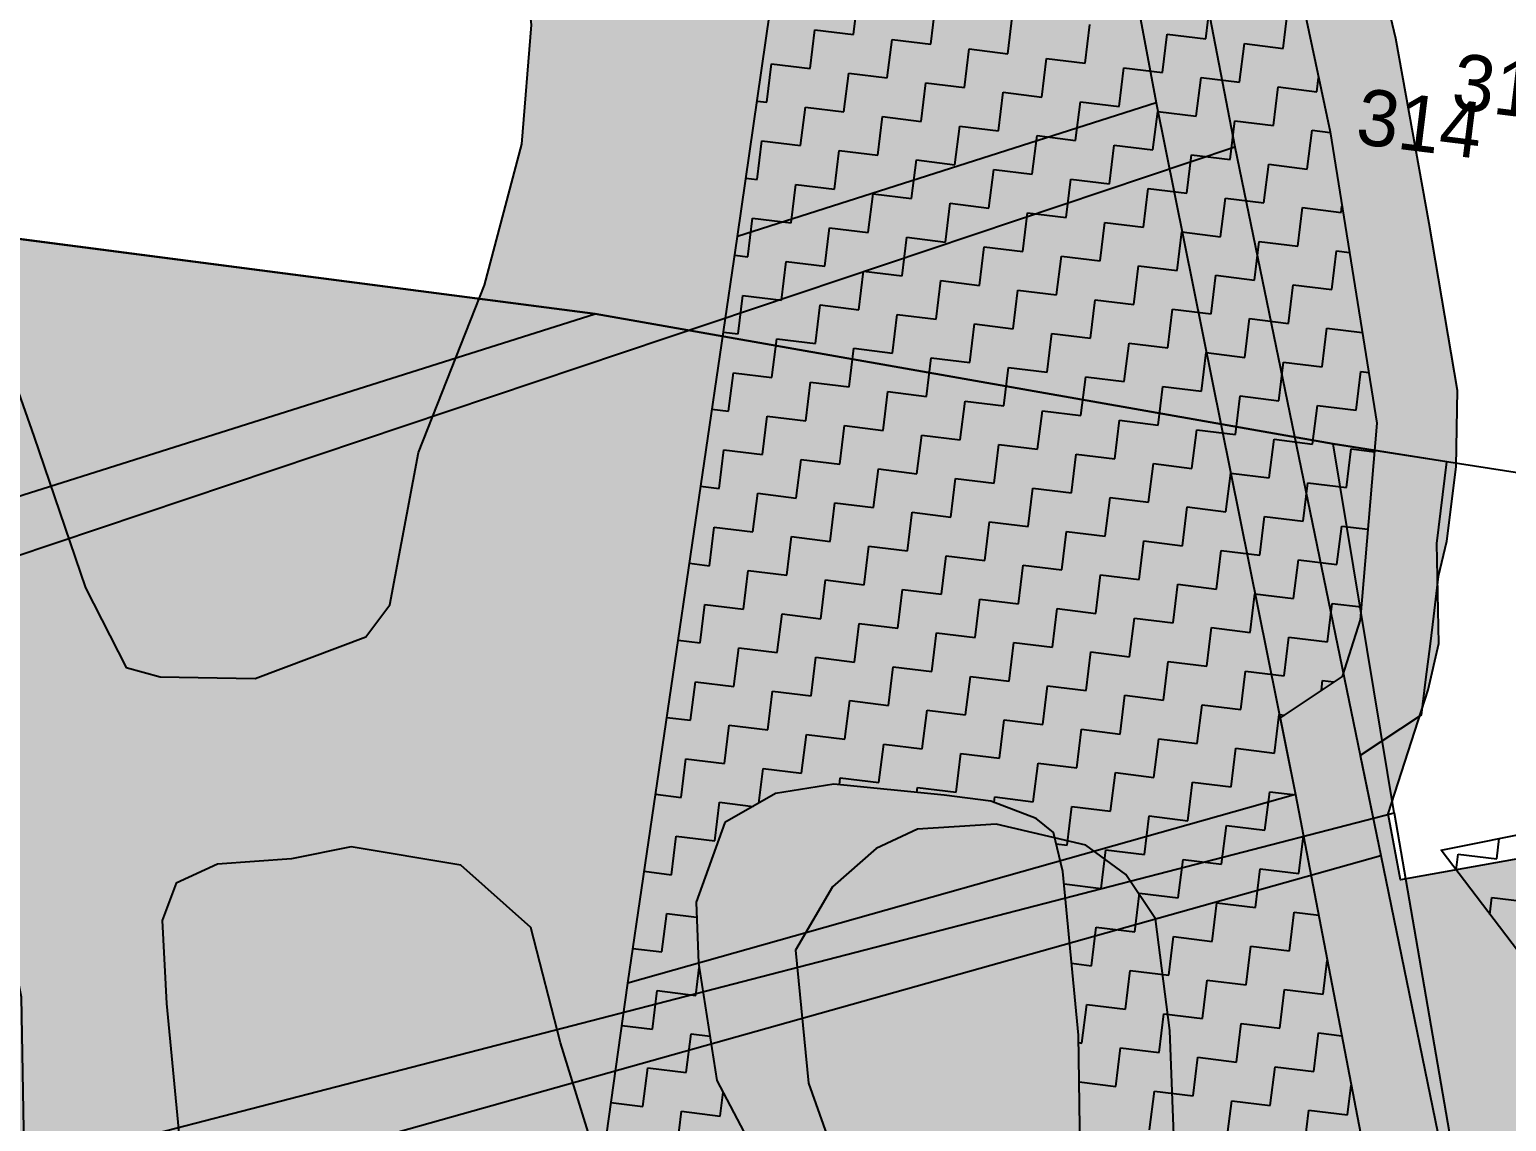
# Model space of a CAD drawing. Header units: metres. Extents: x 284220 to 286737, y 2014914 to 2019184.
# Drawn here: x 285444.1 to 285572.5, y 2017098.4 to 2017193.3 of the extents above; entities that cross this region are included whole.
import ezdxf
from ezdxf.enums import TextEntityAlignment as Align

# ---------------------------------------------------------------- set-up
doc = ezdxf.new("R2010")
doc.units = ezdxf.units.M
doc.header["$MEASUREMENT"] = 0
for name, color, linetype in [('OFF', 1, 'Continuous'), ('POLY_HATCH', 12, 'Continuous'), ('POLY_PARCEL', 6, 'Continuous'), ('TEXT_PARCEL', 7, 'Continuous')]:
    doc.layers.add(name, color=color, linetype=linetype)
doc.styles.add('TEXT_MAP', font='', dxfattribs={"height": 2.5})
doc.styles.get('TEXT_MAP').set_extended_font_data('Kruti Dev 050')

# ---------------------------------------------------------------- blocks, each defined once
blk = doc.blocks.new('4423')
at = {"layer": 'POLY_HATCH'}
h = blk.add_hatch(dxfattribs=at)
h.set_pattern_fill('ZIGZAG', color=256, scale=26.633459, angle=-3.3864, style=0)
h.set_pattern_definition([(356.61364, (284345.1716, 2016820.4153), (3.52002, 3.126719), [3.329182, -3.329182]), (86.61364, (284348.495, 2016820.2186), (-3.126719, 3.52002), [3.329182, -3.329182])])
h.paths.add_polyline_path([(285583.46, 2017107.7), (285580.12, 2017121.83), (285576.26, 2017137.42), (285569.68, 2017158.98), (285568.68, 2017161.38), (285501.85, 2017137.08), (285502.43, 2017133.86), (285502.25, 2017123.63), (285499.81, 2017111.39), (285495.1, 2017096.73), (285493.47, 2017083.59), (285491.59, 2017080.72), (285482.38, 2017076.56), (285474.24, 2017076.19), (285471.29, 2017076.79), (285467.38, 2017083.37), (285462.15, 2017096.05), (285457.28, 2017107.44), (285449.14, 2017121.58), (285437.86, 2017140.18), (285433.15, 2017154.55), (285430.03, 2017166.68), (285429.06, 2017180.24), (285429.36, 2017185.34), (285429.91, 2017194.7), (285430.21, 2017199.8), (285429.54, 2017210.09), (285429.12, 2017217.37), (285428.97, 2017222.08), (285427.62, 2017228.13), (285426.27, 2017234.19), (285425.79, 2017240.62), (285426.87, 2017244.4), (285428, 2017249.03), (285427.85, 2017253.73), (285427.25, 2017258.04), (285426.03, 2017266.22), (285425.81, 2017269.68), (285386.84, 2017260.08), (285387.07, 2017259.46), (285391.49, 2017250.54), (285395.16, 2017242.9), (285399.54, 2017240.17), (285405.53, 2017229.92), (285407.76, 2017218.65), (285412.85, 2017200.21), (285412.53, 2017187.86), (285412.75, 2017177.54), (285408.8, 2017166.64), (285404.64, 2017152.05), (285404.32, 2017139.7), (285405.38, 2017129.74), (285408.11, 2017120.09), (285413.28, 2017109.89), (285424.24, 2017099.76), (285438.4, 2017088.2), (285444.71, 2017083.29), (285451.07, 2017070.7), (285451.38, 2017069.03), (285453.22, 2017058.21), (285461.46, 2017051.12), (285463.22, 2017039.06), (285464.64, 2017028.26), (285466.55, 2017004.64), (285469.57, 2016985.91), (285472.83, 2016978.3), (285487.04, 2016967.56), (285494.49, 2016953.93), (285502.07, 2016935.08), (285506.03, 2016918.35), (285509.39, 2016898.36), (285509.75, 2016883.5), (285509.67, 2016875.26), (285508.34, 2016866.68), (285504.56, 2016851.64), (285500.45, 2016837.87), (285498.39, 2016823.97), (285500.97, 2016811.86), (285504.27, 2016804.72), (285531.8, 2016803.45), (285544.81, 2016802.81), (285535.78, 2016811.02), (285532.39, 2016816.59), (285529.8, 2016821.7), (285528.61, 2016829.62), (285530.92, 2016840.65), (285533.93, 2016863.61), (285535.2, 2016878), (285535.2, 2016892.05), (285531.5, 2016906.32), (285523.86, 2016925.27), (285517.47, 2016949.12), (285508.05, 2016974.58), (285499.74, 2016985.79), (285487.55, 2017003.46), (285481.86, 2017019.09), (285478.37, 2017037.06), (285476.56, 2017048.33), (285475.74, 2017055.4), (285476.75, 2017058.65), (285480.17, 2017060.51), (285486.46, 2017061.35), (285491.5, 2017062.7), (285500.96, 2017061.73), (285507.28, 2017056.81), (285510.43, 2017047.12), (285515.08, 2017034.86), (285527.12, 2017000.67), (285536.56, 2016978.62), (285540.17, 2016962.7), (285540.87, 2016946.54), (285541.06, 2016914.63), (285543.86, 2016905.59), (285554.79, 2016887.59), (285564.74, 2016860.13), (285573.53, 2016832.08), (285573.21, 2016814.59), (285572.02, 2016801.49), (285589.39, 2016800.65), (285588.33, 2016810.83), (285588.89, 2016820.3), (285586.36, 2016840.88), (285579.48, 2016863.83), (285573.25, 2016884.45), (285564.8, 2016902.31), (285564.75, 2016915.54), (285564.32, 2016929.2), (285560.94, 2016950.32), (285558.57, 2016980.21), (285552.91, 2016996.25), (285543.8, 2017017.04), (285531.81, 2017045.02), (285529.99, 2017056.29), (285532.81, 2017061.91), (285536.34, 2017065.43), (285539.76, 2017067.29), (285546.43, 2017068.14), (285554.21, 2017066.85), (285557.8, 2017064.57), (285560.55, 2017060.92), (285562.4, 2017051.49), (285563.44, 2017041.09), (285564.01, 2017028.15), (285563.14, 2017008.05), (285568.8, 2016992.01), (285576.58, 2016973.88), (285588.26, 2016957.39), (285593.85, 2016947.14), (285595.38, 2016936.87), (285595.56, 2016919.09), (285598.82, 2016900.81), (285586.2, 2016893.88), (285588.81, 2016881.88), (285604.11, 2016853.05), (285617.69, 2016824.79), (285620.88, 2016808.9), (285618.59, 2016798.36), (285644.77, 2016795.55), (285644.84, 2016804.71), (285644.84, 2016816.31), (285644.22, 2016823.18), (285639.24, 2016837.13), (285633.42, 2016854.2), (285626.53, 2016864.85), (285621.29, 2016874.38), (285616.91, 2016881.13), (285614.91, 2016887.73), (285613.47, 2016892.25), (285613.81, 2016898.04), (285615.01, 2016901.04), (285618.1, 2016907), (285620.21, 2016914.63), (285619.33, 2016928.68), (285618.85, 2016937.92), (285617.38, 2016947.57), (285615.29, 2016952.82), (285612.07, 2016961.88), (285609.95, 2016966.45), (285603.67, 2016975.69), (285600.05, 2016983.76), (285599.43, 2016990.63), (285597.73, 2016996.53), (285591.44, 2017005.78), (285589.26, 2017009.32), (285588.16, 2017013.83), (285587.68, 2017017.27), (285587.6, 2017021.71), (285587.85, 2017036.78), (285579.45, 2017067.56), (285577.15, 2017075.98), (285582.15, 2017079.78), (285582.33, 2017082.84), (285582.51, 2017085.91), (285582.65, 2017088.29), (285582.85, 2017091.69), (285583.37, 2017094.73), (285583.76, 2017101.19)])
h = blk.add_hatch(dxfattribs=at)
h.set_pattern_fill('ZIGZAG', color=256, scale=26.633459, angle=-3.3864, style=0)
h.set_pattern_definition([(356.61364, (284213.9095, 2014981.2202), (3.5200197, 3.126719), [3.329182, -3.329182]), (86.61364, (284217.2328, 2014981.0236), (-3.126719, 3.5200197), [3.329182, -3.329182])])
h.paths.add_polyline_path([(285709.92, 2017090.08), (285677.78, 2017092.97), (285675.81, 2017073.19), (285674.83, 2017061.8), (285671.35, 2017056.4), (285666, 2017047.12), (285664.36, 2017041.89), (285664.28, 2017040.56), (285663.58, 2017028.72), (285681.4, 2017008.68), (285694.49, 2017023.29), (285706.97, 2017022.84), (285727.42, 2017021.36), (285742.48, 2017022.6), (285739.45, 2017026.76), (285743.22, 2017027.09), (285753.23, 2017024.9), (285767.61, 2017020.05), (285773.77, 2017019.03), (285772.88, 2017023.19), (285782.07, 2017030.4), (285787.65, 2017085.56), (285752.81, 2017087.16)])
h.paths.add_polyline_path([(285660.87, 2016953.02), (285656.79, 2016966.22), (285656.9, 2016972.52), (285635.28, 2017002.34), (285630.51, 2017008.27), (285627.4, 2017017.36), (285627.45, 2017039.39), (285628.28, 2017051.38), (285608.99, 2017074.46), (285592.74, 2017068.41), (285581.27, 2017065.6), (285579.85, 2017071.15), (285582.61, 2017081.97), (285583.25, 2017085.98), (285581.95, 2017101.65), (285573.14, 2017102.45), (285509.43, 2017109.53), (285419.49, 2017115.47), (285432.91, 2017102.59), (285443.21, 2017091.86), (285451.5, 2017081.24), (285453.3, 2017065.17), (285460.37, 2017062.03), (285464.12, 2017048.1), (285465.31, 2017033.57), (285464.35, 2017017.72), (285464.82, 2017012.02), (285466.88, 2016998.68), (285472.41, 2016988.21), (285481.83, 2016976.32), (285490.52, 2016965.68), (285496.83, 2016949.11), (285504.85, 2016920.29), (285506.77, 2016897.91), (285506.6, 2016881.32), (285506.64, 2016868.36), (285504.01, 2016855.41), (285494.46, 2016831.35), (285494.25, 2016830.22), (285495.13, 2016824.5), (285499.67, 2016818.96), (285515.2, 2016806.05), (285526.64, 2016794.04), (285539.6, 2016780.31), (285550.76, 2016770.34), (285558.95, 2016758.11), (285571.82, 2016735.89), (285580.22, 2016713.53), (285584.3, 2016693.44), (285589.18, 2016673.09), (285588.59, 2016663.69), (285594.48, 2016655.97), (285600.54, 2016645.28), (285604, 2016635.36), (285609.42, 2016630.99), (285615.28, 2016627.4), (285622.19, 2016620.92), (285629.9, 2016610.57), (285613.11, 2016599.61), (285604.31, 2016613.07), (285592.88, 2016618.61), (285577.68, 2016621.94), (285566.02, 2016623.43), (285553.28, 2016623.21), (285563.3, 2016631.18), (285566.39, 2016643.25), (285565.18, 2016657.09), (285561.15, 2016671.1), (285554.69, 2016686.78), (285544.68, 2016709.24), (285520.15, 2016739.85), (285500.9, 2016763.66), (285478.23, 2016782.98), (285474.58, 2016818.67), (285470.15, 2016837.49), (285460.05, 2016860.83), (285450.77, 2016882.03), (285431.88, 2016919.6), (285414.66, 2016952.05), (285397.78, 2016968.03), (285389.64, 2016987.94), (285386.78, 2017014.84), (285383.27, 2017037.72), (285381.78, 2017048.25), (285369.2, 2017068.43), (285353.87, 2017103.75), (285349.2, 2017121), (285231.45, 2017130.2), (285242.12, 2017112.27), (285255.44, 2017090.83), (285264.75, 2017076.92), (285273.41, 2017065.88), (285282.69, 2017051.56), (285290.5, 2017032.88), (285297.7, 2017017.59), (285302.14, 2017003.56), (285303.49, 2016985.26), (285304.86, 2016967.36), (285307.54, 2016951), (285315.87, 2016934.31), (285325.12, 2016912.71), (285332.41, 2016898.92), (285336.49, 2016885.72), (285338.1, 2016871.85), (285338.74, 2016855.21), (285339.73, 2016837.74), (285358.61, 2016826.17), (285373.37, 2016815.41), (285384.21, 2016799.96), (285387.29, 2016790.46), (285390.8, 2016774.46), (285392.79, 2016760.17), (285395.76, 2016748.66), (285401.33, 2016733.35), (285407.18, 2016725.7), (285418.06, 2016714.07), (285434.77, 2016702.14), (285443.03, 2016691.13), (285451.89, 2016676.43), (285457.46, 2016654.23), (285459.69, 2016637.1), (285461.94, 2016620.36), (285462.7, 2016605.74), (285463.24, 2016601.25), (285460.03, 2016595.66), (285446.14, 2016621.96), (285433.07, 2016645.9), (285414.54, 2016679.84), (285394.88, 2016717.37), (285392.03, 2016722.37), (285376.73, 2016714.08), (285390.4, 2016691.81), (285411.25, 2016653.73), (285432.25, 2016611.59), (285465.47, 2016541.33), (285480.92, 2016514.9), (285503.85, 2016477.91), (285504.63, 2016470.58), (285507, 2016449.01), (285524.64, 2016431.04), (285532.86, 2016407.07), (285538.99, 2016385.79), (285539.21, 2016370.66), (285536.95, 2016359.01), (285532.01, 2016351.65), (285524.76, 2016345.6), (285511.48, 2016340.31), (285486.9, 2016335.69), (285455.74, 2016329.43), (285447.5, 2016327.09), (285451.61, 2016303.79), (285448.94, 2016296.63), (285442.52, 2016290.94), (285438.7, 2016287.93), (285433.99, 2016283.75), (285428.93, 2016280.41), (285426.37, 2016278.13), (285425.84, 2016276.13), (285426.98, 2016267.97), (285432.42, 2016257.12), (285456.31, 2016263.8), (285511.92, 2016279.14), (285540.54, 2016290.4), (285570.61, 2016305.63), (285587.08, 2016323.69), (285592.47, 2016331.2), (285592.66, 2016341.28), (285593.11, 2016354.3), (285609.08, 2016362.14), (285610.31, 2016351.98), (285615.55, 2016324.14), (285631.12, 2016264.22), (285638.29, 2016227.76), (285645.64, 2016187.64), (285653.05, 2016141.85), (285659.51, 2016113.93), (285665.51, 2016099), (285678.02, 2016084.49), (285712.79, 2016054.7), (285715.17, 2016093.83), (285707.86, 2016100.75), (285699.98, 2016111.34), (285699.46, 2016137.56), (285697.8, 2016171.27), (285697.36, 2016198.02), (285696.49, 2016217.51), (285696.02, 2016229.14), (285699.07, 2016230.23), (285720.71, 2016201.5), (285722.4, 2016238.57), (285722.82, 2016277.77), (285730.46, 2016326.69), (285731.87, 2016366.85), (285737.28, 2016425.08), (285739.51, 2016463.24), (285740.32, 2016475.78), (285734.98, 2016478.12), (285730.18, 2016492.98), (285723.19, 2016518.5), (285718.7, 2016538.6), (285715.98, 2016554.15), (285714.25, 2016559.11), (285700.35, 2016563.98), (285693.04, 2016577.37), (285690.06, 2016595.37), (285686.5, 2016606.68), (285681.82, 2016613.67), (285682.28, 2016621.61), (285680.76, 2016630.21), (285671.86, 2016644.1), (285659.75, 2016651.7), (285639.94, 2016652.46), (285642.73, 2016665.26), (285640.63, 2016671.83), (285630.82, 2016677.27), (285605.65, 2016669.45), (285605.7, 2016684.02), (285607.02, 2016706.32), (285615.87, 2016712.17), (285631.9, 2016715.81), (285633.82, 2016707.46), (285635.53, 2016702.1), (285637.41, 2016699.56), (285651.87, 2016704.37), (285666.08, 2016704.75), (285672.75, 2016701.11), (285681.42, 2016696.95), (285697.7, 2016677.77), (285710.28, 2016657.59), (285726.19, 2016638.83), (285741.29, 2016620.12), (285746.54, 2016606.04), (285750.17, 2016596.52), (285759.18, 2016694.87), (285740.37, 2016682.6), (285738.06, 2016695.63), (285733.1, 2016707.66), (285726.22, 2016714.55), (285722.3, 2016716.81), (285707.43, 2016725.78), (285688.6, 2016730.48), (285703.92, 2016742.6), (285714.3, 2016739.15), (285720.4, 2016739.59), (285732.03, 2016741.46), (285745.86, 2016738.49), (285757.24, 2016732.15), (285762.46, 2016730.23), (285765.15, 2016759.2), (285759.77, 2016761.16), (285748.15, 2016763.46), (285742.12, 2016764.22), (285729.33, 2016762.71), (285711.11, 2016748.29), (285705.18, 2016749.4), (285705.95, 2016755.43), (285709.03, 2016773.35), (285707.8, 2016786.79), (285704.43, 2016805.21), (285696.08, 2016835.26), (285693.12, 2016853.66), (285687.04, 2016867.38), (285676.9, 2016880.94), (285671.66, 2016895.02), (285670.65, 2016918.97), (285665.69, 2016931.68)])
at = {"layer": 'OFF'}
for points in [[(285521.15, 2017116.93), (285525.96, 2017176.95)], [(285515.84, 2017052.58), (285521.15, 2017116.93)], [(285399.23, 2017116.8), (285509.43, 2017109.53)], [(285509.43, 2017109.53), (285573.14, 2017102.45)], [(285573.14, 2017102.45), (285600.12, 2017099.99)], [(285513.11, 2017016.49), (285515.84, 2017052.58)]]:
    blk.add_lwpolyline(points, dxfattribs=at)
at = {"layer": 'POLY_HATCH', "linetype": 'Continuous'}
for p, q in [((285560.07, 2017136.34), (285560.27, 2017139.67)), ((285566.72, 2017135.95), (285566.92, 2017139.27)), ((285529.96, 2017134.79), (285530.16, 2017138.11)), ((285536.61, 2017134.4), (285536.81, 2017137.72)), ((285543.26, 2017134), (285543.45, 2017137.33)), ((285549.91, 2017133.61), (285550.1, 2017136.93)), ((285556.55, 2017133.22), (285556.75, 2017136.54)), ((285556.75, 2017136.54), (285560.07, 2017136.34)), ((285563.2, 2017132.82), (285563.4, 2017136.15)), ((285563.4, 2017136.15), (285566.72, 2017135.95)), ((285526.44, 2017131.66), (285526.64, 2017134.99)), ((285526.64, 2017134.99), (285529.96, 2017134.79)), ((285533.09, 2017131.27), (285533.29, 2017134.59)), ((285533.29, 2017134.59), (285536.61, 2017134.4)), ((285539.74, 2017130.88), (285539.93, 2017134.2)), ((285539.93, 2017134.2), (285543.26, 2017134)), ((285546.38, 2017130.48), (285546.58, 2017133.81)), ((285546.58, 2017133.81), (285549.91, 2017133.61)), ((285553.03, 2017130.09), (285553.23, 2017133.41)), ((285553.23, 2017133.41), (285556.55, 2017133.22)), ((285569.85, 2017132.43), (285569.92, 2017133.63)), ((285559.68, 2017129.7), (285559.88, 2017133.02)), ((285559.88, 2017133.02), (285563.2, 2017132.82)), ((285566.33, 2017129.3), (285566.52, 2017132.63)), ((285566.52, 2017132.63), (285569.85, 2017132.43)), ((285522.92, 2017128.54), (285523.12, 2017131.86)), ((285523.12, 2017131.86), (285526.44, 2017131.66)), ((285529.57, 2017128.14), (285529.77, 2017131.47)), ((285529.77, 2017131.47), (285533.09, 2017131.27)), ((285536.22, 2017127.75), (285536.41, 2017131.07)), ((285536.41, 2017131.07), (285539.74, 2017130.88)), ((285542.86, 2017127.36), (285543.06, 2017130.68)), ((285543.06, 2017130.68), (285546.38, 2017130.48)), ((285549.51, 2017126.96), (285549.71, 2017130.29)), ((285549.71, 2017130.29), (285553.03, 2017130.09)), ((285556.16, 2017126.57), (285556.36, 2017129.89)), ((285556.36, 2017129.89), (285559.68, 2017129.7)), ((285522.09, 2017128.59), (285522.92, 2017128.54)), ((285526.05, 2017125.02), (285526.25, 2017128.34)), ((285526.25, 2017128.34), (285529.57, 2017128.14)), ((285562.81, 2017126.18), (285563, 2017129.5)), ((285563, 2017129.5), (285566.33, 2017129.3)), ((285569.45, 2017125.78), (285569.65, 2017129.11)), ((285569.65, 2017129.11), (285571.2, 2017129.01)), ((285532.7, 2017124.62), (285532.89, 2017127.95)), ((285532.89, 2017127.95), (285536.22, 2017127.75)), ((285539.34, 2017124.23), (285539.54, 2017127.55)), ((285539.54, 2017127.55), (285542.86, 2017127.36)), ((285545.99, 2017123.84), (285546.19, 2017127.16)), ((285546.19, 2017127.16), (285549.51, 2017126.96)), ((285552.64, 2017123.44), (285552.84, 2017126.77)), ((285552.84, 2017126.77), (285556.16, 2017126.57)), ((285559.29, 2017123.05), (285559.48, 2017126.37)), ((285559.48, 2017126.37), (285562.81, 2017126.18)), ((285565.93, 2017122.66), (285566.13, 2017125.98)), ((285566.13, 2017125.98), (285569.45, 2017125.78)), ((285522.53, 2017121.89), (285522.73, 2017125.21)), ((285522.73, 2017125.21), (285526.05, 2017125.02)), ((285529.18, 2017121.5), (285529.37, 2017124.82)), ((285529.37, 2017124.82), (285532.7, 2017124.62)), ((285535.82, 2017121.1), (285536.02, 2017124.43)), ((285536.02, 2017124.43), (285539.34, 2017124.23)), ((285542.47, 2017120.71), (285542.67, 2017124.03)), ((285542.67, 2017124.03), (285545.99, 2017123.84)), ((285549.12, 2017120.32), (285549.32, 2017123.64)), ((285549.32, 2017123.64), (285552.64, 2017123.44)), ((285555.77, 2017119.92), (285555.96, 2017123.25)), ((285555.96, 2017123.25), (285559.29, 2017123.05)), ((285562.41, 2017119.53), (285562.61, 2017122.85)), ((285562.61, 2017122.85), (285565.93, 2017122.66)), ((285569.06, 2017119.14), (285569.26, 2017122.46)), ((285569.26, 2017122.46), (285572.58, 2017122.26)), ((285572.58, 2017122.26), (285572.61, 2017122.8)), ((285521.55, 2017121.95), (285522.53, 2017121.89)), ((285525.66, 2017118.37), (285525.85, 2017121.69)), ((285525.85, 2017121.69), (285529.18, 2017121.5)), ((285532.3, 2017117.98), (285532.5, 2017121.3)), ((285532.5, 2017121.3), (285535.82, 2017121.1)), ((285538.95, 2017117.58), (285539.15, 2017120.91)), ((285539.15, 2017120.91), (285542.47, 2017120.71)), ((285545.6, 2017117.19), (285545.8, 2017120.51)), ((285545.8, 2017120.51), (285549.12, 2017120.32)), ((285552.25, 2017116.8), (285552.44, 2017120.12)), ((285552.44, 2017120.12), (285555.77, 2017119.92)), ((285558.89, 2017116.4), (285559.09, 2017119.73)), ((285559.09, 2017119.73), (285562.41, 2017119.53)), ((285522.14, 2017115.24), (285522.33, 2017118.57)), ((285522.33, 2017118.57), (285525.66, 2017118.37)), ((285565.54, 2017116.01), (285565.74, 2017119.33)), ((285565.74, 2017119.33), (285569.06, 2017119.14)), ((285572.19, 2017115.62), (285572.38, 2017118.94)), ((285572.38, 2017118.94), (285573.5, 2017118.87)), ((285528.78, 2017114.85), (285528.98, 2017118.17)), ((285528.98, 2017118.17), (285532.3, 2017117.98)), ((285535.43, 2017114.46), (285535.63, 2017117.78)), ((285535.63, 2017117.78), (285538.95, 2017117.58)), ((285542.08, 2017114.06), (285542.28, 2017117.39)), ((285542.28, 2017117.39), (285545.6, 2017117.19)), ((285548.73, 2017113.67), (285548.92, 2017116.99)), ((285548.92, 2017116.99), (285552.25, 2017116.8)), ((285555.37, 2017113.28), (285555.57, 2017116.6)), ((285555.57, 2017116.6), (285558.89, 2017116.4)), ((285562.02, 2017112.88), (285562.22, 2017116.21)), ((285562.22, 2017116.21), (285565.54, 2017116.01)), ((285568.67, 2017112.49), (285568.86, 2017115.81)), ((285568.86, 2017115.81), (285572.19, 2017115.62)), ((285521.02, 2017115.31), (285522.14, 2017115.24)), ((285525.26, 2017111.72), (285525.46, 2017115.05)), ((285525.46, 2017115.05), (285528.78, 2017114.85)), ((285531.91, 2017111.33), (285532.11, 2017114.65)), ((285532.11, 2017114.65), (285535.43, 2017114.46)), ((285538.56, 2017110.94), (285538.76, 2017114.26)), ((285538.76, 2017114.26), (285542.08, 2017114.06)), ((285545.21, 2017110.54), (285545.4, 2017113.87)), ((285545.4, 2017113.87), (285548.73, 2017113.67)), ((285551.85, 2017110.15), (285552.05, 2017113.47)), ((285552.05, 2017113.47), (285555.37, 2017113.28)), ((285521.74, 2017108.6), (285521.94, 2017111.92)), ((285521.94, 2017111.92), (285525.26, 2017111.72)), ((285558.5, 2017109.76), (285558.7, 2017113.08)), ((285558.7, 2017113.08), (285562.02, 2017112.88)), ((285565.15, 2017109.36), (285565.34, 2017112.69)), ((285565.34, 2017112.69), (285568.67, 2017112.49)), ((285571.79, 2017108.97), (285571.99, 2017112.29)), ((285571.99, 2017112.29), (285575.03, 2017112.11)), ((285528.39, 2017108.2), (285528.59, 2017111.53)), ((285528.59, 2017111.53), (285531.91, 2017111.33)), ((285535.04, 2017107.81), (285535.23, 2017111.13)), ((285535.23, 2017111.13), (285538.56, 2017110.94)), ((285541.69, 2017107.42), (285541.88, 2017110.74)), ((285541.88, 2017110.74), (285545.21, 2017110.54)), ((285548.33, 2017107.02), (285548.53, 2017110.35)), ((285548.53, 2017110.35), (285551.85, 2017110.15)), ((285554.98, 2017106.63), (285555.18, 2017109.95)), ((285555.18, 2017109.95), (285558.5, 2017109.76)), ((285561.63, 2017106.24), (285561.82, 2017109.56)), ((285561.82, 2017109.56), (285565.15, 2017109.36)), ((285520.47, 2017108.67), (285521.74, 2017108.6)), ((285524.87, 2017105.08), (285525.07, 2017108.4)), ((285525.07, 2017108.4), (285528.39, 2017108.2)), ((285568.27, 2017105.84), (285568.47, 2017109.17)), ((285568.47, 2017109.17), (285571.79, 2017108.97)), ((285574.92, 2017105.45), (285575.12, 2017108.77)), ((285575.12, 2017108.77), (285575.8, 2017108.73)), ((285531.52, 2017104.68), (285531.71, 2017108.01)), ((285531.71, 2017108.01), (285535.04, 2017107.81)), ((285538.17, 2017104.29), (285538.36, 2017107.61)), ((285538.36, 2017107.61), (285541.69, 2017107.42)), ((285544.81, 2017103.9), (285545.01, 2017107.22)), ((285545.01, 2017107.22), (285548.33, 2017107.02)), ((285551.46, 2017103.5), (285551.66, 2017106.83)), ((285551.66, 2017106.83), (285554.98, 2017106.63)), ((285558.11, 2017103.11), (285558.3, 2017106.43)), ((285558.3, 2017106.43), (285561.63, 2017106.24)), ((285564.75, 2017102.72), (285564.95, 2017106.04)), ((285564.95, 2017106.04), (285568.27, 2017105.84)), ((285571.4, 2017102.32), (285571.6, 2017105.65)), ((285571.6, 2017105.65), (285574.92, 2017105.45)), ((285521.35, 2017101.95), (285521.55, 2017105.27)), ((285521.55, 2017105.27), (285524.87, 2017105.08)), ((285528, 2017101.56), (285528.19, 2017104.88)), ((285528.19, 2017104.88), (285531.52, 2017104.68)), ((285534.65, 2017101.16), (285534.84, 2017104.49)), ((285534.84, 2017104.49), (285538.17, 2017104.29)), ((285541.29, 2017100.77), (285541.49, 2017104.09)), ((285541.49, 2017104.09), (285544.81, 2017103.9)), ((285547.94, 2017100.38), (285548.14, 2017103.7)), ((285548.14, 2017103.7), (285551.46, 2017103.5)), ((285554.59, 2017099.98), (285554.78, 2017103.31)), ((285554.78, 2017103.31), (285558.11, 2017103.11)), ((285519.92, 2017102.03), (285521.35, 2017101.95)), ((285524.48, 2017098.43), (285524.67, 2017101.75)), ((285524.67, 2017101.75), (285528, 2017101.56)), ((285561.23, 2017099.59), (285561.43, 2017102.91)), ((285561.43, 2017102.91), (285564.75, 2017102.72)), ((285567.88, 2017099.2), (285568.08, 2017102.52)), ((285568.08, 2017102.52), (285571.4, 2017102.32)), ((285574.53, 2017098.8), (285574.72, 2017102.13)), ((285574.72, 2017102.13), (285576.71, 2017102.01)), ((285531.13, 2017098.04), (285531.32, 2017101.36)), ((285531.32, 2017101.36), (285534.65, 2017101.16)), ((285537.77, 2017097.64), (285537.97, 2017100.97)), ((285537.97, 2017100.97), (285541.29, 2017100.77)), ((285544.42, 2017097.25), (285544.62, 2017100.57)), ((285544.62, 2017100.57), (285547.94, 2017100.38)), ((285551.07, 2017096.86), (285551.26, 2017100.18)), ((285551.26, 2017100.18), (285554.59, 2017099.98)), ((285557.71, 2017096.46), (285557.91, 2017099.79)), ((285557.91, 2017099.79), (285561.23, 2017099.59)), ((285564.36, 2017096.07), (285564.56, 2017099.39)), ((285564.56, 2017099.39), (285567.88, 2017099.2)), ((285520.96, 2017095.3), (285521.15, 2017098.63)), ((285521.15, 2017098.63), (285524.48, 2017098.43)), ((285527.6, 2017094.91), (285527.8, 2017098.23)), ((285527.8, 2017098.23), (285531.13, 2017098.04)), ((285571.01, 2017095.68), (285571.2, 2017099)), ((285571.2, 2017099), (285574.53, 2017098.8)), ((285534.25, 2017094.52), (285534.45, 2017097.84)), ((285534.45, 2017097.84), (285537.77, 2017097.64)), ((285540.9, 2017094.12), (285541.1, 2017097.45)), ((285541.1, 2017097.45), (285544.42, 2017097.25)), ((285547.55, 2017093.73), (285547.74, 2017097.05)), ((285547.74, 2017097.05), (285551.07, 2017096.86)), ((285554.19, 2017093.34), (285554.39, 2017096.66)), ((285554.39, 2017096.66), (285557.71, 2017096.46)), ((285560.84, 2017092.94), (285561.04, 2017096.27)), ((285561.04, 2017096.27), (285564.36, 2017096.07)), ((285567.49, 2017092.55), (285567.68, 2017095.87)), ((285567.68, 2017095.87), (285571.01, 2017095.68)), ((285574.13, 2017092.16), (285574.33, 2017095.48)), ((285574.33, 2017095.48), (285576.57, 2017095.35)), ((285519.37, 2017095.4), (285520.96, 2017095.3)), ((285524.08, 2017091.78), (285524.28, 2017095.11)), ((285524.28, 2017095.11), (285527.6, 2017094.91)), ((285530.73, 2017091.39), (285530.93, 2017094.71)), ((285530.93, 2017094.71), (285534.25, 2017094.52)), ((285537.38, 2017091), (285537.58, 2017094.32)), ((285537.58, 2017094.32), (285540.9, 2017094.12)), ((285544.03, 2017090.6), (285544.22, 2017093.93)), ((285544.22, 2017093.93), (285547.55, 2017093.73)), ((285550.67, 2017090.21), (285550.87, 2017093.53)), ((285550.87, 2017093.53), (285554.19, 2017093.34)), ((285557.32, 2017089.82), (285557.52, 2017093.14)), ((285557.52, 2017093.14), (285560.84, 2017092.94)), ((285520.56, 2017088.66), (285520.76, 2017091.98)), ((285520.76, 2017091.98), (285524.08, 2017091.78)), ((285563.97, 2017089.42), (285564.16, 2017092.75)), ((285564.16, 2017092.75), (285567.49, 2017092.55)), ((285570.61, 2017089.03), (285570.81, 2017092.35)), ((285570.81, 2017092.35), (285574.13, 2017092.16)), ((285527.21, 2017088.26), (285527.41, 2017091.59)), ((285527.41, 2017091.59), (285530.73, 2017091.39)), ((285533.86, 2017087.87), (285534.06, 2017091.19)), ((285534.06, 2017091.19), (285537.38, 2017091)), ((285540.51, 2017087.48), (285540.7, 2017090.8)), ((285540.7, 2017090.8), (285544.03, 2017090.6)), ((285547.15, 2017087.08), (285547.35, 2017090.41)), ((285547.35, 2017090.41), (285550.67, 2017090.21)), ((285553.8, 2017086.69), (285554, 2017090.01)), ((285554, 2017090.01), (285557.32, 2017089.82)), ((285560.45, 2017086.3), (285560.64, 2017089.62)), ((285560.64, 2017089.62), (285563.97, 2017089.42)), ((285567.09, 2017085.9), (285567.29, 2017089.23)), ((285567.29, 2017089.23), (285570.61, 2017089.03)), ((285518.83, 2017088.76), (285520.56, 2017088.66)), ((285523.69, 2017085.14), (285523.89, 2017088.46)), ((285523.89, 2017088.46), (285527.21, 2017088.26)), ((285530.34, 2017084.74), (285530.54, 2017088.07)), ((285530.54, 2017088.07), (285533.86, 2017087.87)), ((285573.74, 2017085.51), (285573.94, 2017088.83)), ((285573.94, 2017088.83), (285576.43, 2017088.68)), ((285536.99, 2017084.35), (285537.18, 2017087.67)), ((285537.18, 2017087.67), (285540.51, 2017087.48)), ((285543.63, 2017083.96), (285543.83, 2017087.28)), ((285543.83, 2017087.28), (285547.15, 2017087.08)), ((285550.28, 2017083.56), (285550.48, 2017086.89)), ((285550.48, 2017086.89), (285553.8, 2017086.69)), ((285520.17, 2017082.01), (285520.37, 2017085.33)), ((285520.37, 2017085.33), (285523.69, 2017085.14)), ((285556.93, 2017083.17), (285557.12, 2017086.49)), ((285557.12, 2017086.49), (285560.45, 2017086.3)), ((285563.57, 2017082.78), (285563.77, 2017086.1)), ((285563.77, 2017086.1), (285567.09, 2017085.9)), ((285570.22, 2017082.38), (285570.42, 2017085.71)), ((285570.42, 2017085.71), (285573.74, 2017085.51)), ((285526.82, 2017081.62), (285527.02, 2017084.94)), ((285527.02, 2017084.94), (285530.34, 2017084.74)), ((285533.47, 2017081.22), (285533.66, 2017084.55)), ((285533.66, 2017084.55), (285536.99, 2017084.35)), ((285540.11, 2017080.83), (285540.31, 2017084.15)), ((285540.31, 2017084.15), (285543.63, 2017083.96)), ((285546.76, 2017080.44), (285546.96, 2017083.76)), ((285546.96, 2017083.76), (285550.28, 2017083.56)), ((285553.41, 2017080.04), (285553.6, 2017083.37)), ((285553.6, 2017083.37), (285556.93, 2017083.17)), ((285560.05, 2017079.65), (285560.25, 2017082.97)), ((285560.25, 2017082.97), (285563.57, 2017082.78)), ((285518.28, 2017082.12), (285520.17, 2017082.01)), ((285523.3, 2017078.49), (285523.5, 2017081.81)), ((285523.5, 2017081.81), (285526.82, 2017081.62)), ((285566.7, 2017079.26), (285566.9, 2017082.58)), ((285566.9, 2017082.58), (285570.22, 2017082.38)), ((285573.49, 2017081.35), (285573.54, 2017082.19)), ((285573.54, 2017082.19), (285574.51, 2017082.13)), ((285529.95, 2017078.1), (285530.14, 2017081.42)), ((285530.14, 2017081.42), (285533.47, 2017081.22)), ((285536.59, 2017077.7), (285536.79, 2017081.03)), ((285536.79, 2017081.03), (285540.11, 2017080.83)), ((285543.24, 2017077.31), (285543.44, 2017080.63)), ((285543.44, 2017080.63), (285546.76, 2017080.44)), ((285549.89, 2017076.92), (285550.08, 2017080.24)), ((285550.08, 2017080.24), (285553.41, 2017080.04)), ((285556.53, 2017076.52), (285556.73, 2017079.85)), ((285556.73, 2017079.85), (285560.05, 2017079.65)), ((285563.18, 2017076.13), (285563.38, 2017079.45)), ((285563.38, 2017079.45), (285566.7, 2017079.26)), ((285569.83, 2017075.74), (285570.02, 2017079.06)), ((285570.02, 2017079.06), (285570.46, 2017079.03)), ((285519.78, 2017075.36), (285519.98, 2017078.68)), ((285519.98, 2017078.68), (285523.3, 2017078.49)), ((285526.43, 2017074.97), (285526.62, 2017078.29)), ((285526.62, 2017078.29), (285529.95, 2017078.1)), ((285533.07, 2017074.58), (285533.27, 2017077.9)), ((285533.27, 2017077.9), (285536.59, 2017077.7)), ((285539.72, 2017074.18), (285539.92, 2017077.51)), ((285539.92, 2017077.51), (285543.24, 2017077.31)), ((285546.37, 2017073.79), (285546.56, 2017077.11)), ((285546.56, 2017077.11), (285549.89, 2017076.92)), ((285553.01, 2017073.4), (285553.21, 2017076.72)), ((285553.21, 2017076.72), (285556.53, 2017076.52)), ((285517.73, 2017075.48), (285519.78, 2017075.36)), ((285559.66, 2017073), (285559.86, 2017076.33)), ((285559.86, 2017076.33), (285563.18, 2017076.13)), ((285566.31, 2017072.61), (285566.5, 2017075.93)), ((285566.5, 2017075.93), (285569.83, 2017075.74)), ((285522.91, 2017071.84), (285523.1, 2017075.16)), ((285523.1, 2017075.16), (285526.43, 2017074.97)), ((285529.55, 2017071.45), (285529.75, 2017074.77)), ((285529.75, 2017074.77), (285533.07, 2017074.58)), ((285536.2, 2017071.06), (285536.4, 2017074.38)), ((285536.4, 2017074.38), (285539.72, 2017074.18)), ((285542.85, 2017070.66), (285543.04, 2017073.99)), ((285543.04, 2017073.99), (285546.37, 2017073.79)), ((285549.49, 2017070.27), (285549.69, 2017073.59)), ((285549.69, 2017073.59), (285553.01, 2017073.4)), ((285556.14, 2017069.88), (285556.34, 2017073.2)), ((285556.34, 2017073.2), (285559.66, 2017073)), ((285562.79, 2017069.48), (285562.98, 2017072.81)), ((285562.98, 2017072.81), (285566.31, 2017072.61)), ((285519.39, 2017068.71), (285519.58, 2017072.04)), ((285519.58, 2017072.04), (285522.91, 2017071.84)), ((285526.05, 2017068.65), (285526.23, 2017071.64)), ((285526.23, 2017071.64), (285529.55, 2017071.45)), ((285569.43, 2017069.09), (285569.63, 2017072.41)), ((285569.63, 2017072.41), (285571.86, 2017072.28)), ((285532.84, 2017070.67), (285532.88, 2017071.25)), ((285532.88, 2017071.25), (285536.2, 2017071.06)), ((285539.5, 2017070.42), (285539.52, 2017070.86)), ((285539.52, 2017070.86), (285542.85, 2017070.66)), ((285546.14, 2017070.01), (285546.17, 2017070.47)), ((285546.17, 2017070.47), (285549.49, 2017070.27)), ((285552.62, 2017066.75), (285552.82, 2017070.07)), ((285552.82, 2017070.07), (285556.14, 2017069.88)), ((285559.27, 2017066.36), (285559.46, 2017069.68)), ((285559.46, 2017069.68), (285562.79, 2017069.48)), ((285565.91, 2017065.96), (285566.11, 2017069.29)), ((285566.11, 2017069.29), (285569.43, 2017069.09)), ((285589.37, 2017067.91), (285589.48, 2017069.66)), ((285517.18, 2017068.85), (285519.39, 2017068.71)), ((285522.51, 2017065.19), (285522.71, 2017068.52)), ((285522.71, 2017068.52), (285525.59, 2017068.35)), ((285572.56, 2017065.57), (285572.75, 2017068.83)), ((285585.97, 2017066.73), (285586.05, 2017068.11)), ((285586.05, 2017068.11), (285589.37, 2017067.91)), ((285551.67, 2017066.8), (285552.62, 2017066.75)), ((285555.75, 2017063.23), (285555.94, 2017066.55)), ((285555.94, 2017066.55), (285559.27, 2017066.36)), ((285518.99, 2017062.07), (285519.19, 2017065.39)), ((285519.19, 2017065.39), (285522.51, 2017065.19)), ((285562.39, 2017062.84), (285562.59, 2017066.16)), ((285562.59, 2017066.16), (285565.91, 2017065.96)), ((285569.04, 2017062.44), (285569.24, 2017065.77)), ((285569.24, 2017065.77), (285572.56, 2017065.57)), ((285589.09, 2017063.13), (285589.18, 2017064.59)), ((285589.18, 2017064.59), (285592.5, 2017064.39)), ((285552.56, 2017063.42), (285555.75, 2017063.23)), ((285558.87, 2017059.71), (285559.07, 2017063.03)), ((285559.07, 2017063.03), (285562.39, 2017062.84)), ((285565.52, 2017059.32), (285565.72, 2017062.64)), ((285565.72, 2017062.64), (285569.04, 2017062.44)), ((285516.63, 2017062.21), (285518.99, 2017062.07)), ((285572.17, 2017058.92), (285572.36, 2017062.25)), ((285572.36, 2017062.25), (285574.48, 2017062.12)), ((285555.35, 2017056.58), (285555.55, 2017059.9)), ((285555.55, 2017059.9), (285558.87, 2017059.71)), ((285562, 2017056.19), (285562.2, 2017059.51)), ((285562.2, 2017059.51), (285565.52, 2017059.32)), ((285568.65, 2017055.8), (285568.84, 2017059.12)), ((285568.84, 2017059.12), (285572.17, 2017058.92)), ((285518.6, 2017055.42), (285518.8, 2017058.74)), ((285518.8, 2017058.74), (285521.37, 2017058.59)), ((285575.29, 2017055.4), (285575.46, 2017058.31)), ((285553.63, 2017056.68), (285555.35, 2017056.58)), ((285558.48, 2017053.06), (285558.68, 2017056.38)), ((285558.68, 2017056.38), (285562, 2017056.19)), ((285516.09, 2017055.57), (285518.6, 2017055.42)), ((285565.13, 2017052.67), (285565.32, 2017055.99)), ((285565.32, 2017055.99), (285568.65, 2017055.8)), ((285571.77, 2017052.27), (285571.97, 2017055.6)), ((285571.97, 2017055.6), (285575.29, 2017055.4)), ((285521.73, 2017051.9), (285521.87, 2017054.31)), ((285554.96, 2017049.93), (285555.16, 2017053.26)), ((285555.16, 2017053.26), (285558.48, 2017053.06)), ((285561.61, 2017049.54), (285561.8, 2017052.86)), ((285561.8, 2017052.86), (285565.13, 2017052.67)), ((285568.25, 2017049.15), (285568.45, 2017052.47)), ((285568.45, 2017052.47), (285571.77, 2017052.27)), ((285518.21, 2017048.77), (285518.4, 2017052.1)), ((285518.4, 2017052.1), (285521.73, 2017051.9)), ((285574.9, 2017048.75), (285575.1, 2017052.08)), ((285575.1, 2017052.08), (285577.1, 2017051.96)), ((285554.66, 2017049.95), (285554.96, 2017049.93)), ((285515.56, 2017048.93), (285518.21, 2017048.77)), ((285558.09, 2017046.41), (285558.28, 2017049.74)), ((285558.28, 2017049.74), (285561.61, 2017049.54)), ((285564.73, 2017046.02), (285564.93, 2017049.34)), ((285564.93, 2017049.34), (285568.25, 2017049.15)), ((285571.38, 2017045.63), (285571.58, 2017048.95)), ((285571.58, 2017048.95), (285574.9, 2017048.75)), ((285521.33, 2017045.25), (285521.53, 2017048.58)), ((285521.53, 2017048.58), (285523.16, 2017048.48)), ((285578.03, 2017045.23), (285578.18, 2017047.8)), ((285554.92, 2017046.6), (285558.09, 2017046.41)), ((285561.21, 2017042.89), (285561.41, 2017046.22)), ((285561.41, 2017046.22), (285564.73, 2017046.02)), ((285517.81, 2017042.13), (285518.01, 2017045.45)), ((285518.01, 2017045.45), (285521.33, 2017045.25)), ((285567.86, 2017042.5), (285568.06, 2017045.82)), ((285568.06, 2017045.82), (285571.38, 2017045.63)), ((285574.51, 2017042.11), (285574.7, 2017045.43)), ((285574.7, 2017045.43), (285578.03, 2017045.23)), ((285524.46, 2017041.73), (285524.58, 2017043.78)), ((285515.06, 2017042.29), (285517.81, 2017042.13)), ((285520.94, 2017038.61), (285521.14, 2017041.93)), ((285521.14, 2017041.93), (285524.46, 2017041.73))]:
    blk.add_line(p, q, dxfattribs=at)
at = {"layer": 'POLY_HATCH'}
for points in [[(285569.68, 2017158.98), (285576.26, 2017137.42), (285580.12, 2017121.83), (285583.46, 2017107.7), (285583.76, 2017101.19), (285583.37, 2017094.73), (285582.85, 2017091.69), (285582.65, 2017088.29), (285582.51, 2017085.91), (285582.33, 2017082.84), (285582.15, 2017079.78), (285577.15, 2017075.98), (285579.45, 2017067.56), (285587.85, 2017036.78)], [(285457.28, 2017107.44), (285462.15, 2017096.05), (285467.38, 2017083.37), (285471.29, 2017076.79), (285474.24, 2017076.19), (285482.38, 2017076.56), (285491.59, 2017080.72), (285493.47, 2017083.59), (285495.1, 2017096.73), (285499.81, 2017111.39), (285502.25, 2017123.63), (285502.43, 2017133.86), (285500.18, 2017146.37), (285499.25, 2017159.66), (285496.25, 2017166.67), (285490.2, 2017179.83), (285478.63, 2017193.75), (285465.84, 2017208.6), (285459.61, 2017226.04), (285451.2, 2017235.5)], [(285576.4, 2017087.57), (285575.18, 2017082.64), (285570.11, 2017078.77), (285571.85, 2017072.31), (285579.94, 2017040.97)], [(285599.64, 2017042.22), (285598.09, 2017048.38), (285596.54, 2017054.54), (285584.57, 2017068.35), (285601.54, 2017072.88), (285618.38, 2017053.42), (285619.17, 2017042.66)], [(285513.11, 2017016.49), (285515.84, 2017052.58), (285521.15, 2017116.93), (285525.96, 2017176.95), (285527.85, 2017205.69)], [(285527.75, 2017204.16), (285534.15, 2017199.95), (285540.79, 2017191.31), (285551.32, 2017182.32), (285557.54, 2017173.97), (285562.48, 2017160.26), (285571.19, 2017129.08), (285576.76, 2017104.47), (285576.4, 2017087.57)], [(285627.74, 2017043.66), (285628.28, 2017051.38), (285608.99, 2017074.46), (285592.74, 2017068.41), (285581.27, 2017065.6), (285579.85, 2017071.15), (285582.61, 2017081.97), (285583.25, 2017085.98), (285582.54, 2017094.52), (285582.96, 2017101.55), (285573.14, 2017102.45), (285509.43, 2017109.53), (285419.49, 2017115.47), (285432.91, 2017102.59), (285443.21, 2017091.86), (285451.5, 2017081.24), (285452.82, 2017069.42), (285451.8, 2017065.84), (285458.12, 2017063.04), (285461.13, 2017059.21), (285464.12, 2017048.1), (285465.31, 2017033.57)], [(285523.27, 2017066.81), (285521.24, 2017059.86), (285521.79, 2017054.67), (285523.98, 2017044.76), (285533.01, 2017029.94)], [(285556.45, 2017027.05), (285554.61, 2017050.59), (285552.39, 2017064.46), (285551.38, 2017067.75), (285549.83, 2017068.85), (285545.86, 2017070.09), (285541.83, 2017070.33), (285532.35, 2017070.69), (285527.44, 2017069.57), (285523.27, 2017066.81)], [(285618.59, 2016798.36), (285620.88, 2016808.9), (285617.69, 2016824.79), (285604.11, 2016853.05), (285588.81, 2016881.88), (285586.2, 2016893.88), (285598.82, 2016900.81), (285595.56, 2016919.09), (285595.38, 2016936.87), (285593.85, 2016947.14), (285588.26, 2016957.39), (285576.58, 2016973.88), (285568.8, 2016992.01), (285563.14, 2017008.05), (285564.01, 2017028.15), (285563.44, 2017041.09), (285562.4, 2017051.49), (285560.55, 2017060.92), (285557.8, 2017064.57), (285554.21, 2017066.85), (285546.43, 2017068.14), (285539.76, 2017067.29), (285536.34, 2017065.43), (285532.81, 2017061.91)], [(285572.02, 2016801.49), (285573.21, 2016814.59), (285573.53, 2016832.08), (285564.74, 2016860.13), (285554.79, 2016887.59), (285543.86, 2016905.59), (285541.06, 2016914.63), (285540.87, 2016946.54), (285540.17, 2016962.7), (285536.56, 2016978.62), (285527.12, 2017000.67), (285515.08, 2017034.86), (285510.43, 2017047.12), (285507.28, 2017056.81), (285500.96, 2017061.73), (285491.5, 2017062.7), (285486.46, 2017061.35), (285480.17, 2017060.51)], [(285532.81, 2017061.91), (285529.99, 2017056.29), (285531.81, 2017045.02), (285543.8, 2017017.04), (285552.91, 2016996.25), (285558.57, 2016980.21), (285560.94, 2016950.32), (285564.32, 2016929.2), (285564.75, 2016915.54), (285564.8, 2016902.31), (285573.25, 2016884.45), (285579.48, 2016863.83), (285586.36, 2016840.88), (285588.89, 2016820.3), (285588.33, 2016810.83), (285589.39, 2016800.65)], [(285480.17, 2017060.51), (285476.75, 2017058.65), (285475.74, 2017055.4), (285476.56, 2017048.33), (285478.37, 2017037.06), (285481.86, 2017019.09), (285487.55, 2017003.46), (285499.74, 2016985.79), (285508.05, 2016974.58), (285517.47, 2016949.12), (285523.86, 2016925.27), (285531.5, 2016906.32), (285535.2, 2016892.05), (285535.2, 2016878), (285533.93, 2016863.61), (285530.92, 2016840.65), (285528.61, 2016829.62), (285529.8, 2016821.7), (285532.39, 2016816.59), (285535.78, 2016811.02), (285544.81, 2016802.81)]]:
    blk.add_lwpolyline(points, dxfattribs=at)
at = {"layer": 'POLY_PARCEL'}
for points in [[(285542.5, 2017184.55), (285556.17, 2017130.6)], [(285549.37, 2017180.37), (285563.14, 2017127.28)], [(285556.17, 2017130.6), (285521.15, 2017116.93)], [(285556.17, 2017130.6), (285571.85, 2017072.31)], [(285249.63, 2016999.63), (285391.61, 2017057.27), (285563.14, 2017127.28)], [(285563.14, 2017127.28), (285579.45, 2017067.56)], [(285250.25, 2017009.04), (285509.43, 2017109.53)], [(285580.36, 2017071.29), (285573.14, 2017102.45)], [(285571.85, 2017072.31), (285515.84, 2017052.58)], [(285571.85, 2017072.31), (285579.94, 2017040.97)], [(285267.7, 2016966.41), (285447.08, 2017027.59), (285580.36, 2017071.29)], [(285580.36, 2017071.29), (285587.77, 2017040.26)], [(285267.95, 2016956.97), (285374.67, 2016995.8), (285493.47, 2017037.36), (285579.45, 2017067.56)], [(285579.45, 2017067.56), (285587.85, 2017036.78)]]:
    blk.add_lwpolyline(points, dxfattribs=at)
at = {"layer": 'TEXT_PARCEL', "style": 'TEXT_MAP'}
for p in [(285586.79, 2017133.81), (285578.81, 2017130.29)]:
    blk.add_text('314', height=4.794, rotation=356.6136, dxfattribs=at).set_placement(p, align=Align.MIDDLE)

msp = doc.modelspace()

# ---------------------------------------------------------------- block references
at = {"xscale": 1.016494123576622, "yscale": 1.016494123576622, "zscale": 1.016494123576622, "rotation": 356.3572002608383}
msp.add_blockref('4423', (-134411.99, -10629.35), dxfattribs=at)

doc.saveas('drawing.dxf')
